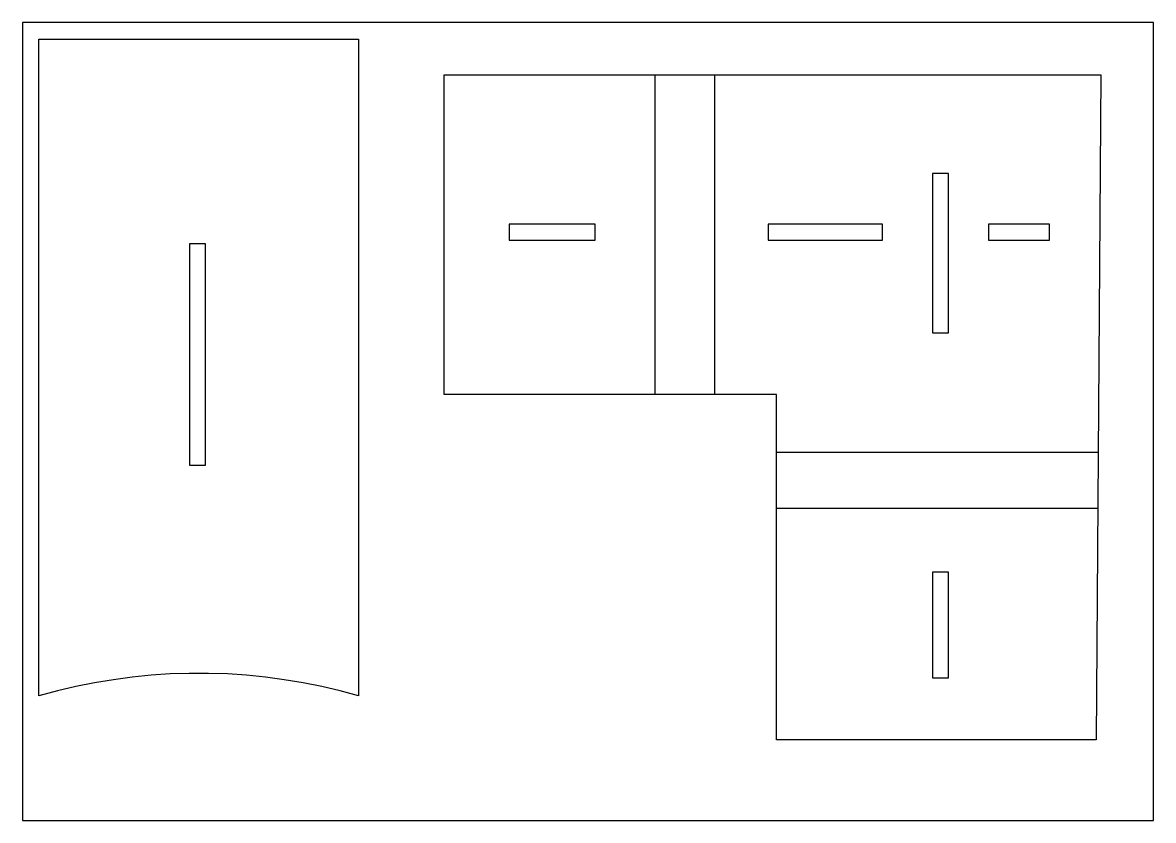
# Model space of a CAD drawing. Header units: millimetres. Extents: x 36022 to 36872, y -11710 to -11110.
import ezdxf

# ---------------------------------------------------------------- set-up
doc = ezdxf.new("R2010")
doc.units = ezdxf.units.MM
doc.header["$MEASUREMENT"] = 0
for name, color, linetype, true_color in [('90X60', 6, 'Continuous', 0xff00ff), ('CORTE', 172, 'Continuous', 0x0000bf), ('GRABADO', 1, 'Continuous', 0xff0000)]:
    doc.layers.add(name, color=color, linetype=linetype, true_color=true_color)

msp = doc.modelspace()

# ---------------------------------------------------------------- linework, layer by layer
at = {"layer": '90X60'}
for p, q in [((36871.84, -11110.16), (36021.84, -11110.16)), ((36021.84, -11110.16), (36021.84, -11710.16)), ((36871.84, -11710.16), (36871.84, -11110.16)), ((36021.84, -11710.16), (36871.84, -11710.16))]:
    msp.add_line(p, q, dxfattribs=at)
at = {"layer": 'CORTE'}
for p, q in [((36034.14, -11616.59), (36034.14, -11122.69)), ((36034.14, -11122.69), (36274.44, -11122.69)), ((36274.44, -11122.69), (36274.44, -11616.59)), ((36338.68, -11149.52), (36832.34, -11149.52)), ((36338.68, -11389.82), (36338.68, -11149.52)), ((36832.34, -11149.52), (36828.79, -11649.65)), ((36705.76, -11223.6), (36705.76, -11343.55)), ((36717.78, -11223.6), (36705.76, -11223.6)), ((36717.78, -11343.55), (36717.78, -11223.6)), ((36387.58, -11261.75), (36387.58, -11273.77)), ((36452.12, -11261.75), (36387.58, -11261.75)), ((36452.12, -11273.77), (36452.12, -11261.75)), ((36582.35, -11261.75), (36582.35, -11273.77)), ((36668.19, -11261.75), (36582.35, -11261.75)), ((36668.19, -11273.77), (36668.19, -11261.75)), ((36793.64, -11261.75), (36747.79, -11261.75)), ((36747.79, -11261.75), (36747.79, -11273.77)), ((36793.64, -11273.77), (36793.64, -11261.75)), ((36159.43, -11276.47), (36147.41, -11276.47)), ((36147.41, -11276.47), (36147.41, -11443)), ((36159.43, -11443), (36159.43, -11276.47)), ((36387.58, -11273.77), (36452.12, -11273.77)), ((36582.35, -11273.77), (36668.19, -11273.77)), ((36747.79, -11273.77), (36793.64, -11273.77)), ((36705.76, -11343.55), (36717.78, -11343.55)), ((36588.49, -11389.82), (36338.68, -11389.82)), ((36588.49, -11649.65), (36588.49, -11389.82)), ((36147.41, -11443), (36159.43, -11443)), ((36705.76, -11523.46), (36705.76, -11602.93)), ((36717.78, -11523.46), (36705.76, -11523.46)), ((36717.78, -11602.93), (36717.78, -11523.46)), ((36104.27, -11602.43), (36090.07, -11604.33)), ((36118.52, -11601.01), (36104.27, -11602.43)), ((36132.81, -11600.05), (36118.52, -11601.01)), ((36147.13, -11599.58), (36132.81, -11600.05)), ((36161.46, -11599.58), (36147.13, -11599.58)), ((36175.77, -11600.05), (36161.46, -11599.58)), ((36190.06, -11601.01), (36175.77, -11600.05)), ((36204.32, -11602.43), (36190.06, -11601.01)), ((36218.52, -11604.33), (36204.32, -11602.43)), ((36061.9, -11609.53), (36047.96, -11612.83)), ((36075.94, -11606.69), (36061.9, -11609.53)), ((36090.07, -11604.33), (36075.94, -11606.69)), ((36232.64, -11606.69), (36218.52, -11604.33)), ((36246.68, -11609.53), (36232.64, -11606.69)), ((36260.62, -11612.83), (36246.68, -11609.53)), ((36705.76, -11602.93), (36717.78, -11602.93)), ((36047.96, -11612.83), (36034.14, -11616.59)), ((36274.44, -11616.59), (36260.62, -11612.83)), ((36828.79, -11649.65), (36588.49, -11649.65))]:
    msp.add_line(p, q, dxfattribs=at)
at = {"layer": 'GRABADO'}
for p, q in [((36497.19, -11149.52), (36497.19, -11389.82)), ((36541.93, -11149.52), (36541.93, -11389.82)), ((36588.49, -11433.34), (36830.32, -11433.34)), ((36588.49, -11475.45), (36830.03, -11475.45))]:
    msp.add_line(p, q, dxfattribs=at)

doc.saveas('drawing.dxf')
